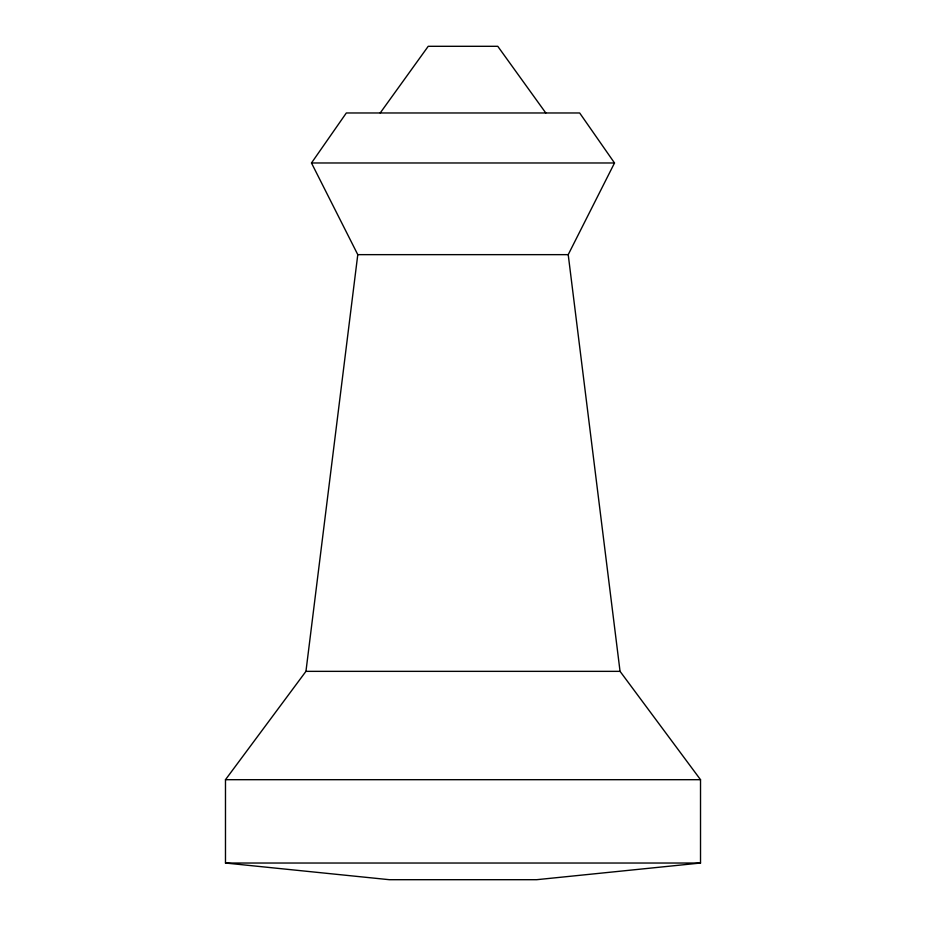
<?xml version="1.0" encoding="UTF-8"?>
<svg xmlns="http://www.w3.org/2000/svg" width="926" height="926" viewBox="0 0 926 926"><rect width="100%" height="100%" fill="white"/><g stroke="black" fill="none" stroke-linecap="round" stroke-linejoin="round"><path stroke-width="1.39" d="M305.95 671.35L357.783 254.65L311.483 162.976L346.336 112.972L579.664 112.972L614.517 162.976L568.217 254.65L620.05 671.35L700.519 779.692L700.519 863.032L536.629 879.7L389.371 879.7L225.481 863.032L225.481 779.692L305.95 671.35L620.05 671.35M380.204 112.972L428.229 46.3L497.771 46.3L545.796 112.972M311.483 162.976L614.517 162.976M357.783 254.65L568.217 254.65M225.481 779.692L700.519 779.692M225.481 863.032L700.519 863.032"/></g></svg>
